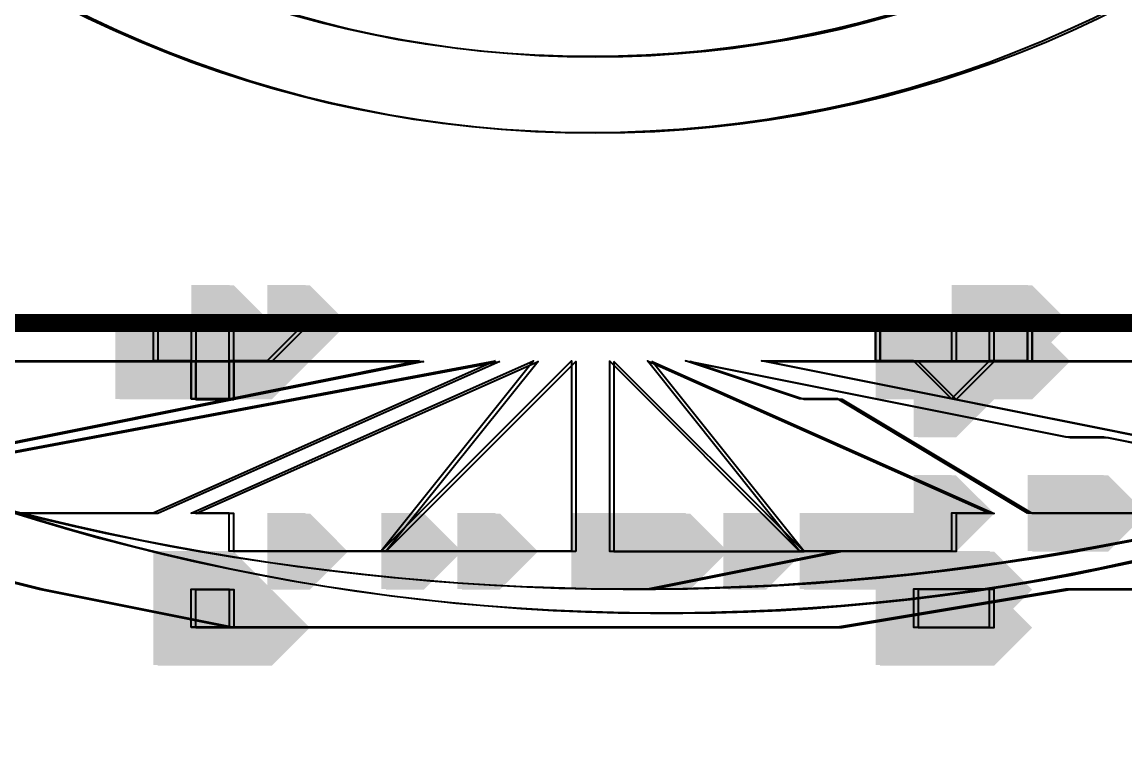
# Model space of a CAD drawing. Header units: millimetres. Extents: x -9318 to 9016603, y 0 to 838141.
# Drawn here: x 71755.3 to 71878.1, y 192305 to 192385.5 of the extents above; entities that cross this region are included whole.
import ezdxf
from ezdxf import colors
from ezdxf.entities.mleader import LeaderData, LeaderLine
from ezdxf.math import Vec2, Vec3

# ---------------------------------------------------------------- set-up
doc = ezdxf.new("R2010")
doc.units = ezdxf.units.MM
doc.layers.add('ТХ_обор_бытовое', color=14, linetype='Continuous')
doc.styles.add('ISOCPEUR', font='isocpeur.ttf', dxfattribs={"width": 0.7})

# ---------------------------------------------------------------- blocks, each defined once
blk = doc.blocks.new('_DotSmall')
at = {"color": 8, "linetype": 'ByBlock', "const_width": 0.5}
blk.add_lwpolyline([(-0.0625, 0, 1), (0.0625, 0, 1)], format="xyb", close=True, dxfattribs=at)
blk = doc.blocks.new('У300')
at = {"layer": 'ТХ_обор_бытовое', "transparency": 33554559}
for points in [[(-230546.28, 67358), (-230550.51, 67358), (-230550.51, 67353.77), (-230546.28, 67349.53), (-230542.05, 67353.77), (-230542.05, 67358)], [(-230546.28, 67358), (-230550.51, 67358), (-230550.51, 67353.77), (-230546.28, 67349.53), (-230542.05, 67353.77), (-230542.05, 67358)], [(-230546.23, 67358.51), (-230550.46, 67358.51), (-230550.46, 67354.28), (-230546.23, 67350.04), (-230541.99, 67354.28), (-230541.99, 67358.51)], [(-230546.23, 67358.51), (-230550.46, 67358.51), (-230550.46, 67354.28), (-230546.23, 67350.04), (-230541.99, 67354.28), (-230541.99, 67358.51)], [(-230575.91, 67353.77), (-230580.15, 67353.77), (-230580.15, 67349.53), (-230575.91, 67345.3), (-230571.68, 67349.53), (-230571.68, 67353.77)], [(-230575.91, 67353.77), (-230580.15, 67353.77), (-230580.15, 67349.53), (-230575.91, 67345.3), (-230571.68, 67349.53), (-230571.68, 67353.77)], [(-230575.91, 67353.77), (-230580.15, 67353.77), (-230580.15, 67349.53), (-230575.91, 67345.3), (-230571.68, 67349.53), (-230571.68, 67353.77)], [(-230575.91, 67353.77), (-230580.15, 67353.77), (-230580.15, 67349.53), (-230575.91, 67345.3), (-230571.68, 67349.53), (-230571.68, 67353.77)], [(-230575.91, 67353.77), (-230580.15, 67353.77), (-230580.15, 67349.53), (-230575.91, 67345.3), (-230571.68, 67349.53), (-230571.68, 67353.77)], [(-230575.91, 67353.77), (-230580.15, 67353.77), (-230580.15, 67349.53), (-230575.91, 67345.3), (-230571.68, 67349.53), (-230571.68, 67353.77)], [(-230575.86, 67354.28), (-230580.09, 67354.28), (-230580.09, 67350.04), (-230575.86, 67345.81), (-230571.63, 67350.04), (-230571.63, 67354.28)], [(-230575.86, 67354.28), (-230580.09, 67354.28), (-230580.09, 67350.04), (-230575.86, 67345.81), (-230571.63, 67350.04), (-230571.63, 67354.28)], [(-230575.86, 67354.28), (-230580.09, 67354.28), (-230580.09, 67350.04), (-230575.86, 67345.81), (-230571.63, 67350.04), (-230571.63, 67354.28)], [(-230575.86, 67354.28), (-230580.09, 67354.28), (-230580.09, 67350.04), (-230575.86, 67345.81), (-230571.63, 67350.04), (-230571.63, 67354.28)], [(-230575.86, 67354.28), (-230580.09, 67354.28), (-230580.09, 67350.04), (-230575.86, 67345.81), (-230571.63, 67350.04), (-230571.63, 67354.28)], [(-230575.86, 67354.28), (-230580.09, 67354.28), (-230580.09, 67350.04), (-230575.86, 67345.81), (-230571.63, 67350.04), (-230571.63, 67354.28)], [(-230571.68, 67353.77), (-230575.91, 67353.77), (-230575.91, 67349.53), (-230571.68, 67345.3), (-230567.45, 67349.53), (-230567.45, 67353.77)], [(-230571.68, 67353.77), (-230575.91, 67353.77), (-230575.91, 67349.53), (-230571.68, 67345.3), (-230567.45, 67349.53), (-230567.45, 67353.77)], [(-230571.68, 67353.77), (-230575.91, 67353.77), (-230575.91, 67349.53), (-230571.68, 67345.3), (-230567.45, 67349.53), (-230567.45, 67353.77)], [(-230571.68, 67353.77), (-230575.91, 67353.77), (-230575.91, 67349.53), (-230571.68, 67345.3), (-230567.45, 67349.53), (-230567.45, 67353.77)], [(-230571.68, 67353.77), (-230575.91, 67353.77), (-230575.91, 67349.53), (-230571.68, 67345.3), (-230567.45, 67349.53), (-230567.45, 67353.77)], [(-230571.63, 67354.28), (-230575.86, 67354.28), (-230575.86, 67350.04), (-230571.63, 67345.81), (-230567.39, 67350.04), (-230567.39, 67354.28)], [(-230571.63, 67354.28), (-230575.86, 67354.28), (-230575.86, 67350.04), (-230571.63, 67345.81), (-230567.39, 67350.04), (-230567.39, 67354.28)], [(-230571.63, 67354.28), (-230575.86, 67354.28), (-230575.86, 67350.04), (-230571.63, 67345.81), (-230567.39, 67350.04), (-230567.39, 67354.28)], [(-230571.63, 67354.28), (-230575.86, 67354.28), (-230575.86, 67350.04), (-230571.63, 67345.81), (-230567.39, 67350.04), (-230567.39, 67354.28)], [(-230571.63, 67354.28), (-230575.86, 67354.28), (-230575.86, 67350.04), (-230571.63, 67345.81), (-230567.39, 67350.04), (-230567.39, 67354.28)], [(-230546.28, 67353.77), (-230550.51, 67353.77), (-230550.51, 67349.53), (-230546.28, 67345.3), (-230542.05, 67349.53), (-230542.05, 67353.77)], [(-230546.28, 67353.77), (-230550.51, 67353.77), (-230550.51, 67349.53), (-230546.28, 67345.3), (-230542.05, 67349.53), (-230542.05, 67353.77)], [(-230546.28, 67353.77), (-230550.51, 67353.77), (-230550.51, 67349.53), (-230546.28, 67345.3), (-230542.05, 67349.53), (-230542.05, 67353.77)], [(-230546.23, 67354.28), (-230550.46, 67354.28), (-230550.46, 67350.04), (-230546.23, 67345.81), (-230541.99, 67350.04), (-230541.99, 67354.28)], [(-230546.23, 67354.28), (-230550.46, 67354.28), (-230550.46, 67350.04), (-230546.23, 67345.81), (-230541.99, 67350.04), (-230541.99, 67354.28)], [(-230546.23, 67354.28), (-230550.46, 67354.28), (-230550.46, 67350.04), (-230546.23, 67345.81), (-230541.99, 67350.04), (-230541.99, 67354.28)], [(-230575.86, 67350.04), (-230580.09, 67350.04), (-230580.09, 67345.81), (-230575.86, 67341.58), (-230571.63, 67345.81), (-230571.63, 67350.04)], [(-230575.86, 67350.04), (-230580.09, 67350.04), (-230580.09, 67345.81), (-230575.86, 67341.58), (-230571.63, 67345.81), (-230571.63, 67350.04)], [(-230575.86, 67350.04), (-230580.09, 67350.04), (-230580.09, 67345.81), (-230575.86, 67341.58), (-230571.63, 67345.81), (-230571.63, 67350.04)], [(-230575.86, 67350.04), (-230580.09, 67350.04), (-230580.09, 67345.81), (-230575.86, 67341.58), (-230571.63, 67345.81), (-230571.63, 67350.04)], [(-230575.86, 67350.04), (-230580.09, 67350.04), (-230580.09, 67345.81), (-230575.86, 67341.58), (-230571.63, 67345.81), (-230571.63, 67350.04)], [(-230575.86, 67350.04), (-230580.09, 67350.04), (-230580.09, 67345.81), (-230575.86, 67341.58), (-230571.63, 67345.81), (-230571.63, 67350.04)], [(-230575.86, 67350.04), (-230580.09, 67350.04), (-230580.09, 67345.81), (-230575.86, 67341.58), (-230571.63, 67345.81), (-230571.63, 67350.04)], [(-230575.86, 67350.04), (-230580.09, 67350.04), (-230580.09, 67345.81), (-230575.86, 67341.58), (-230571.63, 67345.81), (-230571.63, 67350.04)], [(-230575.86, 67350.04), (-230580.09, 67350.04), (-230580.09, 67345.81), (-230575.86, 67341.58), (-230571.63, 67345.81), (-230571.63, 67350.04)], [(-230575.86, 67350.04), (-230580.09, 67350.04), (-230580.09, 67345.81), (-230575.86, 67341.58), (-230571.63, 67345.81), (-230571.63, 67350.04)], [(-230575.86, 67350.04), (-230580.09, 67350.04), (-230580.09, 67345.81), (-230575.86, 67341.58), (-230571.63, 67345.81), (-230571.63, 67350.04)], [(-230575.86, 67350.04), (-230580.09, 67350.04), (-230580.09, 67345.81), (-230575.86, 67341.58), (-230571.63, 67345.81), (-230571.63, 67350.04)], [(-230575.86, 67350.04), (-230580.09, 67350.04), (-230580.09, 67345.81), (-230575.86, 67341.58), (-230571.63, 67345.81), (-230571.63, 67350.04)], [(-230571.63, 67350.04), (-230575.86, 67350.04), (-230575.86, 67345.81), (-230571.63, 67341.58), (-230567.39, 67345.81), (-230567.39, 67350.04)], [(-230571.63, 67350.04), (-230575.86, 67350.04), (-230575.86, 67345.81), (-230571.63, 67341.58), (-230567.39, 67345.81), (-230567.39, 67350.04)], [(-230571.63, 67350.04), (-230575.86, 67350.04), (-230575.86, 67345.81), (-230571.63, 67341.58), (-230567.39, 67345.81), (-230567.39, 67350.04)], [(-230571.63, 67350.04), (-230575.86, 67350.04), (-230575.86, 67345.81), (-230571.63, 67341.58), (-230567.39, 67345.81), (-230567.39, 67350.04)], [(-230571.63, 67350.04), (-230575.86, 67350.04), (-230575.86, 67345.81), (-230571.63, 67341.58), (-230567.39, 67345.81), (-230567.39, 67350.04)], [(-230571.63, 67350.04), (-230575.86, 67350.04), (-230575.86, 67345.81), (-230571.63, 67341.58), (-230567.39, 67345.81), (-230567.39, 67350.04)], [(-230571.63, 67350.04), (-230575.86, 67350.04), (-230575.86, 67345.81), (-230571.63, 67341.58), (-230567.39, 67345.81), (-230567.39, 67350.04)], [(-230571.63, 67350.04), (-230575.86, 67350.04), (-230575.86, 67345.81), (-230571.63, 67341.58), (-230567.39, 67345.81), (-230567.39, 67350.04)], [(-230546.23, 67350.04), (-230550.46, 67350.04), (-230550.46, 67345.81), (-230546.23, 67341.58), (-230541.99, 67345.81), (-230541.99, 67350.04)], [(-230541.99, 67350.04), (-230546.23, 67350.04), (-230546.23, 67345.81), (-230541.99, 67341.58), (-230537.76, 67345.81), (-230537.76, 67350.04)], [(-230575.91, 67349.53), (-230580.15, 67349.53), (-230580.15, 67345.3), (-230575.91, 67341.07), (-230571.68, 67345.3), (-230571.68, 67349.53)], [(-230575.91, 67349.53), (-230580.15, 67349.53), (-230580.15, 67345.3), (-230575.91, 67341.07), (-230571.68, 67345.3), (-230571.68, 67349.53)], [(-230575.91, 67349.53), (-230580.15, 67349.53), (-230580.15, 67345.3), (-230575.91, 67341.07), (-230571.68, 67345.3), (-230571.68, 67349.53)], [(-230575.91, 67349.53), (-230580.15, 67349.53), (-230580.15, 67345.3), (-230575.91, 67341.07), (-230571.68, 67345.3), (-230571.68, 67349.53)], [(-230575.91, 67349.53), (-230580.15, 67349.53), (-230580.15, 67345.3), (-230575.91, 67341.07), (-230571.68, 67345.3), (-230571.68, 67349.53)], [(-230575.91, 67349.53), (-230580.15, 67349.53), (-230580.15, 67345.3), (-230575.91, 67341.07), (-230571.68, 67345.3), (-230571.68, 67349.53)], [(-230575.91, 67349.53), (-230580.15, 67349.53), (-230580.15, 67345.3), (-230575.91, 67341.07), (-230571.68, 67345.3), (-230571.68, 67349.53)], [(-230575.91, 67349.53), (-230580.15, 67349.53), (-230580.15, 67345.3), (-230575.91, 67341.07), (-230571.68, 67345.3), (-230571.68, 67349.53)], [(-230575.91, 67349.53), (-230580.15, 67349.53), (-230580.15, 67345.3), (-230575.91, 67341.07), (-230571.68, 67345.3), (-230571.68, 67349.53)], [(-230575.91, 67349.53), (-230580.15, 67349.53), (-230580.15, 67345.3), (-230575.91, 67341.07), (-230571.68, 67345.3), (-230571.68, 67349.53)], [(-230575.91, 67349.53), (-230580.15, 67349.53), (-230580.15, 67345.3), (-230575.91, 67341.07), (-230571.68, 67345.3), (-230571.68, 67349.53)], [(-230575.91, 67349.53), (-230580.15, 67349.53), (-230580.15, 67345.3), (-230575.91, 67341.07), (-230571.68, 67345.3), (-230571.68, 67349.53)], [(-230575.91, 67349.53), (-230580.15, 67349.53), (-230580.15, 67345.3), (-230575.91, 67341.07), (-230571.68, 67345.3), (-230571.68, 67349.53)], [(-230571.68, 67349.53), (-230575.91, 67349.53), (-230575.91, 67345.3), (-230571.68, 67341.07), (-230567.45, 67345.3), (-230567.45, 67349.53)], [(-230571.68, 67349.53), (-230575.91, 67349.53), (-230575.91, 67345.3), (-230571.68, 67341.07), (-230567.45, 67345.3), (-230567.45, 67349.53)], [(-230571.68, 67349.53), (-230575.91, 67349.53), (-230575.91, 67345.3), (-230571.68, 67341.07), (-230567.45, 67345.3), (-230567.45, 67349.53)], [(-230571.68, 67349.53), (-230575.91, 67349.53), (-230575.91, 67345.3), (-230571.68, 67341.07), (-230567.45, 67345.3), (-230567.45, 67349.53)], [(-230571.68, 67349.53), (-230575.91, 67349.53), (-230575.91, 67345.3), (-230571.68, 67341.07), (-230567.45, 67345.3), (-230567.45, 67349.53)], [(-230571.68, 67349.53), (-230575.91, 67349.53), (-230575.91, 67345.3), (-230571.68, 67341.07), (-230567.45, 67345.3), (-230567.45, 67349.53)], [(-230571.68, 67349.53), (-230575.91, 67349.53), (-230575.91, 67345.3), (-230571.68, 67341.07), (-230567.45, 67345.3), (-230567.45, 67349.53)], [(-230571.68, 67349.53), (-230575.91, 67349.53), (-230575.91, 67345.3), (-230571.68, 67341.07), (-230567.45, 67345.3), (-230567.45, 67349.53)], [(-230546.28, 67349.53), (-230550.51, 67349.53), (-230550.51, 67345.3), (-230546.28, 67341.07), (-230542.05, 67345.3), (-230542.05, 67349.53)], [(-230542.05, 67349.53), (-230546.28, 67349.53), (-230546.28, 67345.3), (-230542.05, 67341.07), (-230537.81, 67345.3), (-230537.81, 67349.53)], [(-230575.91, 67345.3), (-230580.15, 67345.3), (-230580.15, 67341.07), (-230575.91, 67336.83), (-230571.68, 67341.07), (-230571.68, 67345.3)], [(-230575.86, 67345.81), (-230580.09, 67345.81), (-230580.09, 67341.58), (-230575.86, 67337.34), (-230571.63, 67341.58), (-230571.63, 67345.81)], [(-230546.28, 67345.3), (-230550.51, 67345.3), (-230550.51, 67341.07), (-230546.28, 67336.83), (-230542.05, 67341.07), (-230542.05, 67345.3)], [(-230546.28, 67345.3), (-230550.51, 67345.3), (-230550.51, 67341.07), (-230546.28, 67336.83), (-230542.05, 67341.07), (-230542.05, 67345.3)], [(-230546.28, 67345.3), (-230550.51, 67345.3), (-230550.51, 67341.07), (-230546.28, 67336.83), (-230542.05, 67341.07), (-230542.05, 67345.3)], [(-230546.28, 67345.3), (-230550.51, 67345.3), (-230550.51, 67341.07), (-230546.28, 67336.83), (-230542.05, 67341.07), (-230542.05, 67345.3)], [(-230546.23, 67345.81), (-230550.46, 67345.81), (-230550.46, 67341.58), (-230546.23, 67337.34), (-230541.99, 67341.58), (-230541.99, 67345.81)], [(-230546.23, 67345.81), (-230550.46, 67345.81), (-230550.46, 67341.58), (-230546.23, 67337.34), (-230541.99, 67341.58), (-230541.99, 67345.81)], [(-230546.23, 67345.81), (-230550.46, 67345.81), (-230550.46, 67341.58), (-230546.23, 67337.34), (-230541.99, 67341.58), (-230541.99, 67345.81)], [(-230546.23, 67345.81), (-230550.46, 67345.81), (-230550.46, 67341.58), (-230546.23, 67337.34), (-230541.99, 67341.58), (-230541.99, 67345.81)], [(-230567.39, 67341.58), (-230571.63, 67341.58), (-230571.63, 67337.34), (-230567.39, 67333.11), (-230563.16, 67337.34), (-230563.16, 67341.58)], [(-230541.99, 67341.58), (-230546.23, 67341.58), (-230546.23, 67337.34), (-230541.99, 67333.11), (-230537.76, 67337.34), (-230537.76, 67341.58)], [(-230541.99, 67341.58), (-230546.23, 67341.58), (-230546.23, 67337.34), (-230541.99, 67333.11), (-230537.76, 67337.34), (-230537.76, 67341.58)], [(-230567.45, 67341.07), (-230571.68, 67341.07), (-230571.68, 67336.83), (-230567.45, 67332.6), (-230563.21, 67336.83), (-230563.21, 67341.07)], [(-230542.05, 67341.07), (-230546.28, 67341.07), (-230546.28, 67336.83), (-230542.05, 67332.6), (-230537.81, 67336.83), (-230537.81, 67341.07)], [(-230542.05, 67341.07), (-230546.28, 67341.07), (-230546.28, 67336.83), (-230542.05, 67332.6), (-230537.81, 67336.83), (-230537.81, 67341.07)], [(-230567.45, 67328.37), (-230571.68, 67328.37), (-230571.68, 67324.13), (-230567.45, 67319.9), (-230563.21, 67324.13), (-230563.21, 67328.37)], [(-230567.39, 67328.88), (-230571.63, 67328.88), (-230571.63, 67324.64), (-230567.39, 67320.41), (-230563.16, 67324.64), (-230563.16, 67328.88)], [(-230567.45, 67319.9), (-230571.68, 67319.9), (-230571.68, 67315.67), (-230567.45, 67311.43), (-230563.21, 67315.67), (-230563.21, 67319.9)], [(-230567.39, 67320.41), (-230571.63, 67320.41), (-230571.63, 67316.18), (-230567.39, 67311.94), (-230563.16, 67316.18), (-230563.16, 67320.41)], [(-230567.45, 67307.2), (-230571.68, 67307.2), (-230571.68, 67302.97), (-230567.45, 67298.73), (-230563.21, 67302.97), (-230563.21, 67307.2)], [(-230567.39, 67307.71), (-230571.63, 67307.71), (-230571.63, 67303.48), (-230567.39, 67299.24), (-230563.16, 67303.48), (-230563.16, 67307.71)], [(-230567.39, 67303.48), (-230571.63, 67303.48), (-230571.63, 67299.24), (-230567.39, 67295.01), (-230563.16, 67299.24), (-230563.16, 67303.48)], [(-230567.39, 67303.48), (-230571.63, 67303.48), (-230571.63, 67299.24), (-230567.39, 67295.01), (-230563.16, 67299.24), (-230563.16, 67303.48)], [(-230567.45, 67302.97), (-230571.68, 67302.97), (-230571.68, 67298.73), (-230567.45, 67294.5), (-230563.21, 67298.73), (-230563.21, 67302.97)], [(-230567.45, 67302.97), (-230571.68, 67302.97), (-230571.68, 67298.73), (-230567.45, 67294.5), (-230563.21, 67298.73), (-230563.21, 67302.97)], [(-230567.45, 67298.73), (-230571.68, 67298.73), (-230571.68, 67294.5), (-230567.45, 67290.27), (-230563.21, 67294.5), (-230563.21, 67298.73)], [(-230567.45, 67298.73), (-230571.68, 67298.73), (-230571.68, 67294.5), (-230567.45, 67290.27), (-230563.21, 67294.5), (-230563.21, 67298.73)], [(-230567.45, 67298.73), (-230571.68, 67298.73), (-230571.68, 67294.5), (-230567.45, 67290.27), (-230563.21, 67294.5), (-230563.21, 67298.73)], [(-230567.45, 67298.73), (-230571.68, 67298.73), (-230571.68, 67294.5), (-230567.45, 67290.27), (-230563.21, 67294.5), (-230563.21, 67298.73)], [(-230567.39, 67299.24), (-230571.63, 67299.24), (-230571.63, 67295.01), (-230567.39, 67290.78), (-230563.16, 67295.01), (-230563.16, 67299.24)], [(-230567.39, 67299.24), (-230571.63, 67299.24), (-230571.63, 67295.01), (-230567.39, 67290.78), (-230563.16, 67295.01), (-230563.16, 67299.24)], [(-230567.39, 67299.24), (-230571.63, 67299.24), (-230571.63, 67295.01), (-230567.39, 67290.78), (-230563.16, 67295.01), (-230563.16, 67299.24)], [(-230567.39, 67299.24), (-230571.63, 67299.24), (-230571.63, 67295.01), (-230567.39, 67290.78), (-230563.16, 67295.01), (-230563.16, 67299.24)], [(-230567.45, 67290.27), (-230571.68, 67290.27), (-230571.68, 67286.03), (-230567.45, 67281.8), (-230563.21, 67286.03), (-230563.21, 67290.27)], [(-230567.39, 67290.78), (-230571.63, 67290.78), (-230571.63, 67286.54), (-230567.39, 67282.31), (-230563.16, 67286.54), (-230563.16, 67290.78)], [(-230567.45, 67281.8), (-230571.68, 67281.8), (-230571.68, 67277.57), (-230567.45, 67273.33), (-230563.21, 67277.57), (-230563.21, 67281.8)], [(-230567.45, 67281.8), (-230571.68, 67281.8), (-230571.68, 67277.57), (-230567.45, 67273.33), (-230563.21, 67277.57), (-230563.21, 67281.8)], [(-230567.39, 67282.31), (-230571.63, 67282.31), (-230571.63, 67278.08), (-230567.39, 67273.84), (-230563.16, 67278.08), (-230563.16, 67282.31)], [(-230567.39, 67282.31), (-230571.63, 67282.31), (-230571.63, 67278.08), (-230567.39, 67273.84), (-230563.16, 67278.08), (-230563.16, 67282.31)], [(-230567.45, 67277.57), (-230571.68, 67277.57), (-230571.68, 67273.33), (-230567.45, 67269.1), (-230563.21, 67273.33), (-230563.21, 67277.57)], [(-230567.39, 67278.08), (-230571.63, 67278.08), (-230571.63, 67273.84), (-230567.39, 67269.61), (-230563.16, 67273.84), (-230563.16, 67278.08)], [(-230575.86, 67273.84), (-230580.09, 67273.84), (-230580.09, 67269.61), (-230575.86, 67265.38), (-230571.63, 67269.61), (-230571.63, 67273.84)], [(-230575.86, 67273.84), (-230580.09, 67273.84), (-230580.09, 67269.61), (-230575.86, 67265.38), (-230571.63, 67269.61), (-230571.63, 67273.84)], [(-230567.39, 67273.84), (-230571.63, 67273.84), (-230571.63, 67269.61), (-230567.39, 67265.38), (-230563.16, 67269.61), (-230563.16, 67273.84)], [(-230546.23, 67273.84), (-230550.46, 67273.84), (-230550.46, 67269.61), (-230546.23, 67265.38), (-230541.99, 67269.61), (-230541.99, 67273.84)], [(-230546.23, 67273.84), (-230550.46, 67273.84), (-230550.46, 67269.61), (-230546.23, 67265.38), (-230541.99, 67269.61), (-230541.99, 67273.84)], [(-230546.23, 67273.84), (-230550.46, 67273.84), (-230550.46, 67269.61), (-230546.23, 67265.38), (-230541.99, 67269.61), (-230541.99, 67273.84)], [(-230546.23, 67273.84), (-230550.46, 67273.84), (-230550.46, 67269.61), (-230546.23, 67265.38), (-230541.99, 67269.61), (-230541.99, 67273.84)], [(-230575.91, 67273.33), (-230580.15, 67273.33), (-230580.15, 67269.1), (-230575.91, 67264.87), (-230571.68, 67269.1), (-230571.68, 67273.33)], [(-230575.91, 67273.33), (-230580.15, 67273.33), (-230580.15, 67269.1), (-230575.91, 67264.87), (-230571.68, 67269.1), (-230571.68, 67273.33)], [(-230567.45, 67273.33), (-230571.68, 67273.33), (-230571.68, 67269.1), (-230567.45, 67264.87), (-230563.21, 67269.1), (-230563.21, 67273.33)], [(-230546.28, 67273.33), (-230550.51, 67273.33), (-230550.51, 67269.1), (-230546.28, 67264.87), (-230542.05, 67269.1), (-230542.05, 67273.33)], [(-230546.28, 67273.33), (-230550.51, 67273.33), (-230550.51, 67269.1), (-230546.28, 67264.87), (-230542.05, 67269.1), (-230542.05, 67273.33)], [(-230546.28, 67273.33), (-230550.51, 67273.33), (-230550.51, 67269.1), (-230546.28, 67264.87), (-230542.05, 67269.1), (-230542.05, 67273.33)], [(-230546.28, 67273.33), (-230550.51, 67273.33), (-230550.51, 67269.1), (-230546.28, 67264.87), (-230542.05, 67269.1), (-230542.05, 67273.33)], [(-230575.91, 67269.1), (-230580.15, 67269.1), (-230580.15, 67264.87), (-230575.91, 67260.63), (-230571.68, 67264.87), (-230571.68, 67269.1)], [(-230575.91, 67269.1), (-230580.15, 67269.1), (-230580.15, 67264.87), (-230575.91, 67260.63), (-230571.68, 67264.87), (-230571.68, 67269.1)], [(-230575.91, 67269.1), (-230580.15, 67269.1), (-230580.15, 67264.87), (-230575.91, 67260.63), (-230571.68, 67264.87), (-230571.68, 67269.1)], [(-230575.91, 67269.1), (-230580.15, 67269.1), (-230580.15, 67264.87), (-230575.91, 67260.63), (-230571.68, 67264.87), (-230571.68, 67269.1)], [(-230575.91, 67269.1), (-230580.15, 67269.1), (-230580.15, 67264.87), (-230575.91, 67260.63), (-230571.68, 67264.87), (-230571.68, 67269.1)], [(-230575.91, 67269.1), (-230580.15, 67269.1), (-230580.15, 67264.87), (-230575.91, 67260.63), (-230571.68, 67264.87), (-230571.68, 67269.1)], [(-230575.91, 67269.1), (-230580.15, 67269.1), (-230580.15, 67264.87), (-230575.91, 67260.63), (-230571.68, 67264.87), (-230571.68, 67269.1)], [(-230575.91, 67269.1), (-230580.15, 67269.1), (-230580.15, 67264.87), (-230575.91, 67260.63), (-230571.68, 67264.87), (-230571.68, 67269.1)], [(-230575.91, 67269.1), (-230580.15, 67269.1), (-230580.15, 67264.87), (-230575.91, 67260.63), (-230571.68, 67264.87), (-230571.68, 67269.1)], [(-230575.86, 67269.61), (-230580.09, 67269.61), (-230580.09, 67265.38), (-230575.86, 67261.14), (-230571.63, 67265.38), (-230571.63, 67269.61)], [(-230575.86, 67269.61), (-230580.09, 67269.61), (-230580.09, 67265.38), (-230575.86, 67261.14), (-230571.63, 67265.38), (-230571.63, 67269.61)], [(-230575.86, 67269.61), (-230580.09, 67269.61), (-230580.09, 67265.38), (-230575.86, 67261.14), (-230571.63, 67265.38), (-230571.63, 67269.61)], [(-230575.86, 67269.61), (-230580.09, 67269.61), (-230580.09, 67265.38), (-230575.86, 67261.14), (-230571.63, 67265.38), (-230571.63, 67269.61)], [(-230575.86, 67269.61), (-230580.09, 67269.61), (-230580.09, 67265.38), (-230575.86, 67261.14), (-230571.63, 67265.38), (-230571.63, 67269.61)], [(-230575.86, 67269.61), (-230580.09, 67269.61), (-230580.09, 67265.38), (-230575.86, 67261.14), (-230571.63, 67265.38), (-230571.63, 67269.61)], [(-230575.86, 67269.61), (-230580.09, 67269.61), (-230580.09, 67265.38), (-230575.86, 67261.14), (-230571.63, 67265.38), (-230571.63, 67269.61)], [(-230575.86, 67269.61), (-230580.09, 67269.61), (-230580.09, 67265.38), (-230575.86, 67261.14), (-230571.63, 67265.38), (-230571.63, 67269.61)], [(-230575.86, 67269.61), (-230580.09, 67269.61), (-230580.09, 67265.38), (-230575.86, 67261.14), (-230571.63, 67265.38), (-230571.63, 67269.61)], [(-230571.68, 67269.1), (-230575.91, 67269.1), (-230575.91, 67264.87), (-230571.68, 67260.63), (-230567.45, 67264.87), (-230567.45, 67269.1)], [(-230571.68, 67269.1), (-230575.91, 67269.1), (-230575.91, 67264.87), (-230571.68, 67260.63), (-230567.45, 67264.87), (-230567.45, 67269.1)], [(-230571.68, 67269.1), (-230575.91, 67269.1), (-230575.91, 67264.87), (-230571.68, 67260.63), (-230567.45, 67264.87), (-230567.45, 67269.1)], [(-230571.68, 67269.1), (-230575.91, 67269.1), (-230575.91, 67264.87), (-230571.68, 67260.63), (-230567.45, 67264.87), (-230567.45, 67269.1)], [(-230571.68, 67269.1), (-230575.91, 67269.1), (-230575.91, 67264.87), (-230571.68, 67260.63), (-230567.45, 67264.87), (-230567.45, 67269.1)], [(-230571.68, 67269.1), (-230575.91, 67269.1), (-230575.91, 67264.87), (-230571.68, 67260.63), (-230567.45, 67264.87), (-230567.45, 67269.1)], [(-230571.68, 67269.1), (-230575.91, 67269.1), (-230575.91, 67264.87), (-230571.68, 67260.63), (-230567.45, 67264.87), (-230567.45, 67269.1)], [(-230571.68, 67269.1), (-230575.91, 67269.1), (-230575.91, 67264.87), (-230571.68, 67260.63), (-230567.45, 67264.87), (-230567.45, 67269.1)], [(-230571.68, 67269.1), (-230575.91, 67269.1), (-230575.91, 67264.87), (-230571.68, 67260.63), (-230567.45, 67264.87), (-230567.45, 67269.1)], [(-230571.63, 67269.61), (-230575.86, 67269.61), (-230575.86, 67265.38), (-230571.63, 67261.14), (-230567.39, 67265.38), (-230567.39, 67269.61)], [(-230571.63, 67269.61), (-230575.86, 67269.61), (-230575.86, 67265.38), (-230571.63, 67261.14), (-230567.39, 67265.38), (-230567.39, 67269.61)], [(-230571.63, 67269.61), (-230575.86, 67269.61), (-230575.86, 67265.38), (-230571.63, 67261.14), (-230567.39, 67265.38), (-230567.39, 67269.61)], [(-230571.63, 67269.61), (-230575.86, 67269.61), (-230575.86, 67265.38), (-230571.63, 67261.14), (-230567.39, 67265.38), (-230567.39, 67269.61)], [(-230571.63, 67269.61), (-230575.86, 67269.61), (-230575.86, 67265.38), (-230571.63, 67261.14), (-230567.39, 67265.38), (-230567.39, 67269.61)], [(-230571.63, 67269.61), (-230575.86, 67269.61), (-230575.86, 67265.38), (-230571.63, 67261.14), (-230567.39, 67265.38), (-230567.39, 67269.61)], [(-230571.63, 67269.61), (-230575.86, 67269.61), (-230575.86, 67265.38), (-230571.63, 67261.14), (-230567.39, 67265.38), (-230567.39, 67269.61)], [(-230571.63, 67269.61), (-230575.86, 67269.61), (-230575.86, 67265.38), (-230571.63, 67261.14), (-230567.39, 67265.38), (-230567.39, 67269.61)], [(-230571.63, 67269.61), (-230575.86, 67269.61), (-230575.86, 67265.38), (-230571.63, 67261.14), (-230567.39, 67265.38), (-230567.39, 67269.61)], [(-230563.21, 67269.1), (-230567.45, 67269.1), (-230567.45, 67264.87), (-230563.21, 67260.63), (-230558.98, 67264.87), (-230558.98, 67269.1)], [(-230563.16, 67269.61), (-230567.39, 67269.61), (-230567.39, 67265.38), (-230563.16, 67261.14), (-230558.93, 67265.38), (-230558.93, 67269.61)], [(-230550.51, 67269.1), (-230554.75, 67269.1), (-230554.75, 67264.87), (-230550.51, 67260.63), (-230546.28, 67264.87), (-230546.28, 67269.1)], [(-230550.51, 67269.1), (-230554.75, 67269.1), (-230554.75, 67264.87), (-230550.51, 67260.63), (-230546.28, 67264.87), (-230546.28, 67269.1)], [(-230550.46, 67269.61), (-230554.69, 67269.61), (-230554.69, 67265.38), (-230550.46, 67261.14), (-230546.23, 67265.38), (-230546.23, 67269.61)], [(-230550.46, 67269.61), (-230554.69, 67269.61), (-230554.69, 67265.38), (-230550.46, 67261.14), (-230546.23, 67265.38), (-230546.23, 67269.61)], [(-230546.28, 67269.1), (-230550.51, 67269.1), (-230550.51, 67264.87), (-230546.28, 67260.63), (-230542.05, 67264.87), (-230542.05, 67269.1)], [(-230546.28, 67269.1), (-230550.51, 67269.1), (-230550.51, 67264.87), (-230546.28, 67260.63), (-230542.05, 67264.87), (-230542.05, 67269.1)], [(-230546.23, 67269.61), (-230550.46, 67269.61), (-230550.46, 67265.38), (-230546.23, 67261.14), (-230541.99, 67265.38), (-230541.99, 67269.61)], [(-230546.23, 67269.61), (-230550.46, 67269.61), (-230550.46, 67265.38), (-230546.23, 67261.14), (-230541.99, 67265.38), (-230541.99, 67269.61)], [(-230575.86, 67265.38), (-230580.09, 67265.38), (-230580.09, 67261.14), (-230575.86, 67256.91), (-230571.63, 67261.14), (-230571.63, 67265.38)], [(-230575.86, 67265.38), (-230580.09, 67265.38), (-230580.09, 67261.14), (-230575.86, 67256.91), (-230571.63, 67261.14), (-230571.63, 67265.38)], [(-230575.86, 67265.38), (-230580.09, 67265.38), (-230580.09, 67261.14), (-230575.86, 67256.91), (-230571.63, 67261.14), (-230571.63, 67265.38)], [(-230575.86, 67265.38), (-230580.09, 67265.38), (-230580.09, 67261.14), (-230575.86, 67256.91), (-230571.63, 67261.14), (-230571.63, 67265.38)], [(-230575.86, 67265.38), (-230580.09, 67265.38), (-230580.09, 67261.14), (-230575.86, 67256.91), (-230571.63, 67261.14), (-230571.63, 67265.38)], [(-230571.63, 67265.38), (-230575.86, 67265.38), (-230575.86, 67261.14), (-230571.63, 67256.91), (-230567.39, 67261.14), (-230567.39, 67265.38)], [(-230571.63, 67265.38), (-230575.86, 67265.38), (-230575.86, 67261.14), (-230571.63, 67256.91), (-230567.39, 67261.14), (-230567.39, 67265.38)], [(-230571.63, 67265.38), (-230575.86, 67265.38), (-230575.86, 67261.14), (-230571.63, 67256.91), (-230567.39, 67261.14), (-230567.39, 67265.38)], [(-230546.23, 67265.38), (-230550.46, 67265.38), (-230550.46, 67261.14), (-230546.23, 67256.91), (-230541.99, 67261.14), (-230541.99, 67265.38)], [(-230546.23, 67265.38), (-230550.46, 67265.38), (-230550.46, 67261.14), (-230546.23, 67256.91), (-230541.99, 67261.14), (-230541.99, 67265.38)], [(-230541.99, 67265.38), (-230546.23, 67265.38), (-230546.23, 67261.14), (-230541.99, 67256.91), (-230537.76, 67261.14), (-230537.76, 67265.38)], [(-230575.91, 67264.87), (-230580.15, 67264.87), (-230580.15, 67260.63), (-230575.91, 67256.4), (-230571.68, 67260.63), (-230571.68, 67264.87)], [(-230575.91, 67264.87), (-230580.15, 67264.87), (-230580.15, 67260.63), (-230575.91, 67256.4), (-230571.68, 67260.63), (-230571.68, 67264.87)], [(-230575.91, 67264.87), (-230580.15, 67264.87), (-230580.15, 67260.63), (-230575.91, 67256.4), (-230571.68, 67260.63), (-230571.68, 67264.87)], [(-230575.91, 67264.87), (-230580.15, 67264.87), (-230580.15, 67260.63), (-230575.91, 67256.4), (-230571.68, 67260.63), (-230571.68, 67264.87)], [(-230575.91, 67264.87), (-230580.15, 67264.87), (-230580.15, 67260.63), (-230575.91, 67256.4), (-230571.68, 67260.63), (-230571.68, 67264.87)], [(-230571.68, 67264.87), (-230575.91, 67264.87), (-230575.91, 67260.63), (-230571.68, 67256.4), (-230567.45, 67260.63), (-230567.45, 67264.87)], [(-230571.68, 67264.87), (-230575.91, 67264.87), (-230575.91, 67260.63), (-230571.68, 67256.4), (-230567.45, 67260.63), (-230567.45, 67264.87)], [(-230571.68, 67264.87), (-230575.91, 67264.87), (-230575.91, 67260.63), (-230571.68, 67256.4), (-230567.45, 67260.63), (-230567.45, 67264.87)], [(-230546.28, 67264.87), (-230550.51, 67264.87), (-230550.51, 67260.63), (-230546.28, 67256.4), (-230542.05, 67260.63), (-230542.05, 67264.87)], [(-230546.28, 67264.87), (-230550.51, 67264.87), (-230550.51, 67260.63), (-230546.28, 67256.4), (-230542.05, 67260.63), (-230542.05, 67264.87)], [(-230542.05, 67264.87), (-230546.28, 67264.87), (-230546.28, 67260.63), (-230542.05, 67256.4), (-230537.81, 67260.63), (-230537.81, 67264.87)], [(-230546.28, 67260.63), (-230550.51, 67260.63), (-230550.51, 67256.4), (-230546.28, 67252.17), (-230542.05, 67256.4), (-230542.05, 67260.63)], [(-230546.28, 67260.63), (-230550.51, 67260.63), (-230550.51, 67256.4), (-230546.28, 67252.17), (-230542.05, 67256.4), (-230542.05, 67260.63)], [(-230546.23, 67261.14), (-230550.46, 67261.14), (-230550.46, 67256.91), (-230546.23, 67252.68), (-230541.99, 67256.91), (-230541.99, 67261.14)], [(-230546.23, 67261.14), (-230550.46, 67261.14), (-230550.46, 67256.91), (-230546.23, 67252.68), (-230541.99, 67256.91), (-230541.99, 67261.14)], [(-230542.05, 67260.63), (-230546.28, 67260.63), (-230546.28, 67256.4), (-230542.05, 67252.17), (-230537.81, 67256.4), (-230537.81, 67260.63)], [(-230542.05, 67260.63), (-230546.28, 67260.63), (-230546.28, 67256.4), (-230542.05, 67252.17), (-230537.81, 67256.4), (-230537.81, 67260.63)], [(-230541.99, 67261.14), (-230546.23, 67261.14), (-230546.23, 67256.91), (-230541.99, 67252.68), (-230537.76, 67256.91), (-230537.76, 67261.14)], [(-230541.99, 67261.14), (-230546.23, 67261.14), (-230546.23, 67256.91), (-230541.99, 67252.68), (-230537.76, 67256.91), (-230537.76, 67261.14)], [(-230563.16, 67256.91), (-230567.39, 67256.91), (-230567.39, 67252.68), (-230563.16, 67248.44), (-230558.93, 67252.68), (-230558.93, 67256.91)], [(-230563.21, 67256.4), (-230567.45, 67256.4), (-230567.45, 67252.17), (-230563.21, 67247.93), (-230558.98, 67252.17), (-230558.98, 67256.4)], [(-230563.21, 67252.17), (-230567.45, 67252.17), (-230567.45, 67247.93), (-230563.21, 67243.7), (-230558.98, 67247.93), (-230558.98, 67252.17)], [(-230563.16, 67252.68), (-230567.39, 67252.68), (-230567.39, 67248.44), (-230563.16, 67244.21), (-230558.93, 67248.44), (-230558.93, 67252.68)]]:
    blk.add_hatch(color=8, dxfattribs=at).paths.add_polyline_path(points)
at = {"layer": 'ТХ_обор_бытовое', "color": 8, "const_width": 2}
blk.add_lwpolyline([(-230216.03, 67468.58), (-230216.03, 67142.61), (-230541.99, 67142.61), (-230541.99, 67468.58)], close=True, dxfattribs=at)
at = {"layer": 'ТХ_обор_бытовое', "color": 8, "elevation": -0.56}
for points in [[(-230571.68, 67235.23), (-230571.68, 67252.17), (-230575.91, 67277.57), (-230575.91, 67298.73), (-230575.91, 67324.13), (-230575.91, 67345.3), (-230571.68, 67366.47), (-230567.45, 67383.4), (-230563.21, 67400.33), (-230558.98, 67413.03), (-230554.75, 67421.5), (-230542.05, 67429.97), (-230554.75, 67421.5), (-230558.98, 67413.03), (-230563.21, 67400.33), (-230567.45, 67383.4), (-230571.68, 67366.47), (-230575.91, 67345.3), (-230575.91, 67324.13), (-230575.91, 67298.73), (-230575.91, 67277.57), (-230571.68, 67252.17), (-230571.68, 67235.23)], [(-230571.68, 67235.23), (-230571.68, 67252.17), (-230575.91, 67277.57), (-230575.91, 67298.73), (-230575.91, 67324.13), (-230575.91, 67345.3), (-230571.68, 67366.47), (-230567.45, 67383.4), (-230563.21, 67400.33), (-230558.98, 67413.03), (-230554.75, 67421.5), (-230542.05, 67429.97)], [(-230571.68, 67366.47), (-230575.91, 67345.3), (-230575.91, 67324.13), (-230575.91, 67298.73), (-230575.91, 67277.57)], [(-230542.05, 67353.77), (-230546.28, 67353.77), (-230546.28, 67349.53), (-230550.51, 67349.53), (-230550.51, 67345.3), (-230546.28, 67345.3), (-230546.28, 67341.07), (-230542.05, 67336.83), (-230546.28, 67341.07), (-230546.28, 67345.3), (-230550.51, 67345.3), (-230550.51, 67349.53), (-230546.28, 67349.53), (-230546.28, 67353.77)], [(-230575.91, 67349.53), (-230575.91, 67345.3), (-230575.91, 67349.53), (-230571.68, 67349.53), (-230571.68, 67345.3), (-230575.91, 67345.3)], [(-230542.05, 67349.53), (-230546.28, 67349.53), (-230546.28, 67345.3), (-230542.05, 67345.3)], [(-230567.45, 67277.57), (-230571.68, 67298.73)], [(-230542.05, 67264.87), (-230546.28, 67264.87), (-230546.28, 67260.63), (-230542.05, 67260.63)]]:
    blk.add_lwpolyline(points, dxfattribs=at)
at = {"layer": 'ТХ_обор_бытовое', "color": 8}
for points in [[(-230571.63, 67235.74), (-230571.63, 67252.68), (-230575.86, 67278.08), (-230575.86, 67299.24), (-230575.86, 67324.64), (-230575.86, 67345.81), (-230571.63, 67366.98), (-230567.39, 67383.91), (-230563.16, 67400.85), (-230558.93, 67413.55), (-230554.69, 67422.01), (-230541.99, 67430.48), (-230554.69, 67422.01), (-230558.93, 67413.55), (-230563.16, 67400.85), (-230567.39, 67383.91), (-230571.63, 67366.98), (-230575.86, 67345.81), (-230575.86, 67324.64), (-230575.86, 67299.24), (-230575.86, 67278.08), (-230571.63, 67252.68), (-230571.63, 67235.74)], [(-230571.63, 67235.74), (-230571.63, 67252.68), (-230575.86, 67278.08), (-230575.86, 67299.24), (-230575.86, 67324.64), (-230575.86, 67345.81), (-230571.63, 67366.98), (-230567.39, 67383.91), (-230563.16, 67400.85), (-230558.93, 67413.55), (-230554.69, 67422.01), (-230541.99, 67430.48)], [(-230571.63, 67366.98), (-230575.86, 67345.81), (-230575.86, 67324.64), (-230575.86, 67299.24), (-230575.86, 67278.08)], [(-230541.99, 67354.28), (-230546.23, 67354.28), (-230546.23, 67350.04), (-230550.46, 67350.04), (-230550.46, 67345.81), (-230546.23, 67345.81), (-230546.23, 67341.58), (-230541.99, 67337.34), (-230546.23, 67341.58), (-230546.23, 67345.81), (-230550.46, 67345.81), (-230550.46, 67350.04), (-230546.23, 67350.04), (-230546.23, 67354.28)], [(-230575.86, 67350.04), (-230575.86, 67345.81), (-230575.86, 67350.04), (-230571.63, 67350.04), (-230571.63, 67345.81), (-230575.86, 67345.81)], [(-230541.99, 67350.04), (-230546.23, 67350.04), (-230546.23, 67345.81), (-230541.99, 67345.81)], [(-230567.39, 67278.08), (-230571.63, 67299.24)], [(-230541.99, 67265.38), (-230546.23, 67265.38), (-230546.23, 67261.14), (-230541.99, 67261.14)]]:
    blk.add_lwpolyline(points, dxfattribs=at)
blk.add_lwpolyline([(-230546.23, 67417.78), (-230541.99, 67417.78, 0.248454), (-230550.46, 67193.41, -0.207133)], format="xyb", close=True, dxfattribs=at)
at = {"layer": 'ТХ_обор_бытовое', "color": 8, "elevation": -0.56}
blk.add_lwpolyline([(-230546.28, 67417.27), (-230542.05, 67417.27, 0.248454), (-230550.51, 67192.9, -0.207133)], format="xyb", close=True, dxfattribs=at)
for points in [[(-230546.28, 67324.13), (-230558.98, 67387.63), (-230558.98, 67391.87), (-230554.75, 67400.33), (-230554.75, 67404.57), (-230550.51, 67408.8), (-230546.28, 67413.03)], [(-230546.28, 67315.67), (-230563.21, 67353.77), (-230563.21, 67358), (-230563.21, 67362.23), (-230563.21, 67366.47), (-230563.21, 67370.7), (-230563.21, 67374.93), (-230558.98, 67379.17), (-230558.98, 67383.4)], [(-230567.45, 67328.37), (-230567.45, 67332.6), (-230567.45, 67336.83), (-230567.45, 67341.07), (-230567.45, 67345.3), (-230563.21, 67345.3), (-230563.21, 67349.53), (-230546.28, 67311.43)], [(-230567.45, 67307.2), (-230567.45, 67311.43), (-230567.45, 67315.67), (-230567.45, 67319.9), (-230567.45, 67324.13), (-230567.45, 67328.37), (-230546.28, 67307.2)], [(-230546.28, 67302.97), (-230567.45, 67302.97), (-230567.45, 67298.73), (-230567.45, 67294.5), (-230567.45, 67290.27), (-230567.45, 67286.03), (-230567.45, 67281.8)], [(-230567.45, 67269.1), (-230567.45, 67273.33), (-230567.45, 67277.57), (-230567.45, 67281.8), (-230546.28, 67298.73), (-230563.21, 67260.63), (-230563.21, 67264.87), (-230567.45, 67264.87)], [(-230563.21, 67256.4), (-230550.51, 67277.57), (-230550.51, 67281.8), (-230546.28, 67294.5), (-230554.75, 67252.17), (-230554.75, 67247.93), (-230558.98, 67226.77), (-230558.98, 67231), (-230563.21, 67235.23), (-230563.21, 67239.47), (-230563.21, 67243.7), (-230563.21, 67247.93), (-230563.21, 67252.17)], [(-230546.28, 67192.9), (-230546.28, 67197.13), (-230550.51, 67201.37), (-230554.75, 67205.6), (-230554.75, 67209.83), (-230558.98, 67214.07), (-230558.98, 67218.3), (-230558.98, 67222.53), (-230546.28, 67286.03)], [(-230542.05, 67256.4), (-230546.28, 67256.4), (-230546.28, 67260.63), (-230550.51, 67264.87), (-230546.28, 67269.1), (-230546.28, 67273.33), (-230542.05, 67273.33), (-230546.28, 67273.33), (-230546.28, 67269.1), (-230550.51, 67264.87), (-230546.28, 67260.63), (-230546.28, 67256.4)], [(-230571.68, 67264.87), (-230571.68, 67269.1), (-230575.91, 67269.1), (-230575.91, 67264.87), (-230575.91, 67260.63), (-230571.68, 67260.63)]]:
    blk.add_lwpolyline(points, close=True, dxfattribs=at)
at = {"layer": 'ТХ_обор_бытовое', "color": 8}
for points in [[(-230546.23, 67324.64), (-230558.93, 67388.15), (-230558.93, 67392.38), (-230554.69, 67400.85), (-230554.69, 67405.08), (-230550.46, 67409.31), (-230546.23, 67413.55)], [(-230546.23, 67316.18), (-230563.16, 67354.28), (-230563.16, 67358.51), (-230563.16, 67362.74), (-230563.16, 67366.98), (-230563.16, 67371.21), (-230563.16, 67375.44), (-230558.93, 67379.68), (-230558.93, 67383.91)], [(-230567.39, 67328.88), (-230567.39, 67333.11), (-230567.39, 67337.34), (-230567.39, 67341.58), (-230567.39, 67345.81), (-230563.16, 67345.81), (-230563.16, 67350.04), (-230546.23, 67311.94)], [(-230567.39, 67307.71), (-230567.39, 67311.94), (-230567.39, 67316.18), (-230567.39, 67320.41), (-230567.39, 67324.64), (-230567.39, 67328.88), (-230546.23, 67307.71)], [(-230546.23, 67303.48), (-230567.39, 67303.48), (-230567.39, 67299.24), (-230567.39, 67295.01), (-230567.39, 67290.78), (-230567.39, 67286.54), (-230567.39, 67282.31)], [(-230567.39, 67269.61), (-230567.39, 67273.84), (-230567.39, 67278.08), (-230567.39, 67282.31), (-230546.23, 67299.24), (-230563.16, 67261.14), (-230563.16, 67265.38), (-230567.39, 67265.38)], [(-230563.16, 67256.91), (-230550.46, 67278.08), (-230550.46, 67282.31), (-230546.23, 67295.01), (-230554.69, 67252.68), (-230554.69, 67248.44), (-230558.93, 67227.28), (-230558.93, 67231.51), (-230563.16, 67235.74), (-230563.16, 67239.98), (-230563.16, 67244.21), (-230563.16, 67248.44), (-230563.16, 67252.68)], [(-230546.23, 67193.41), (-230546.23, 67197.64), (-230550.46, 67201.88), (-230554.69, 67206.11), (-230554.69, 67210.34), (-230558.93, 67214.58), (-230558.93, 67218.81), (-230558.93, 67223.04), (-230546.23, 67286.54)], [(-230541.99, 67256.91), (-230546.23, 67256.91), (-230546.23, 67261.14), (-230550.46, 67265.38), (-230546.23, 67269.61), (-230546.23, 67273.84), (-230541.99, 67273.84), (-230546.23, 67273.84), (-230546.23, 67269.61), (-230550.46, 67265.38), (-230546.23, 67261.14), (-230546.23, 67256.91)], [(-230571.63, 67265.38), (-230571.63, 67269.61), (-230575.86, 67269.61), (-230575.86, 67265.38), (-230575.86, 67261.14), (-230571.63, 67261.14)]]:
    blk.add_lwpolyline(points, close=True, dxfattribs=at)
for centre, radius in [((-230391.71, 67305.59), 129.12), ((-230391.71, 67305.59), 129.12), ((-230391.76, 67305.08, -0.56), 129.12), ((-230391.76, 67305.08, -0.56), 129.12), ((-230391.71, 67305.59), 120.65), ((-230391.76, 67305.08, -0.56), 120.65)]:
    blk.add_circle(centre, radius, dxfattribs=at)

msp = doc.modelspace()

# ---------------------------------------------------------------- block references
at = {"rotation": 90}
msp.add_blockref('У300', (139124.22, 422893.98), dxfattribs=at)

# ---------------------------------------------------------------- leaders
ml = msp.add_multileader_mtext('Standard')
ml.set_content('+13,200', color=8, style='ISOCPEUR')
ml.set_leader_properties(color=8, linetype='Continuous', lineweight=-1)
ml.set_arrow_properties(name='DOTSMALL')
ml.build(insert=Vec2(0, 0))
ml.multileader.update_dxf_attribs({"has_text_frame": 1, "text_left_attachment_type": 4, "text_right_attachment_type": 4, "dogleg_length": 100, "arrow_head_size": 180})
ctx = ml.context
ctx.base_point, ctx.char_height, ctx.arrow_head_size, ctx.landing_gap_size, ctx.plane_origin = Vec3(93068.63, 826103.47), 250, 180, 50, Vec3(90907.41, 825512.23)
ctx.left_attachment, ctx.right_attachment = 4, 4
notes = []
notes.append((ctx, [(0, (0, 0, 0), (0, 0), (1, 0), 1, [])]))
ctx.mtext.insert, ctx.mtext.width, ctx.mtext.line_spacing_style, ctx.mtext.flow_direction = Vec3(93118.63, 826436.81), 852.697, 2, 5
ml = msp.add_multileader_mtext('Standard')
ml.set_content('+11,550', color=8, style='ISOCPEUR')
ml.set_leader_properties(color=8, linetype='Continuous', lineweight=-1)
ml.set_arrow_properties(name='DOTSMALL')
ml.build(insert=Vec2(0, 0))
ml.multileader.update_dxf_attribs({"has_text_frame": 1, "text_left_attachment_type": 4, "text_right_attachment_type": 4, "dogleg_length": 100, "arrow_head_size": 180})
ctx = ml.context
ctx.base_point, ctx.char_height, ctx.arrow_head_size, ctx.landing_gap_size, ctx.plane_origin = Vec3(88068.63, 825358.47), 250, 180, 50, Vec3(85907.41, 824767.23)
ctx.left_attachment, ctx.right_attachment = 4, 4
notes.append((ctx, [(0, (0, 0, 0), (0, 0), (1, 0), 1, [])]))
ctx.mtext.insert, ctx.mtext.width, ctx.mtext.line_spacing_style, ctx.mtext.flow_direction = Vec3(88118.63, 825691.81), 852.697, 2, 5
ml = msp.add_multileader_mtext('Standard')
ml.set_content('+13,700', color=8, style='ISOCPEUR')
ml.set_leader_properties(color=8, linetype='Continuous', lineweight=-1)
ml.set_arrow_properties(name='DOTSMALL')
ml.build(insert=Vec2(0, 0))
ml.multileader.update_dxf_attribs({"has_text_frame": 1, "text_left_attachment_type": 4, "text_right_attachment_type": 4, "dogleg_length": 100, "arrow_head_size": 180})
ctx = ml.context
ctx.base_point, ctx.char_height, ctx.arrow_head_size, ctx.landing_gap_size, ctx.plane_origin = Vec3(118053.07, 658154.33), 250, 180, 50, Vec3(117803.7, 657493.51)
ctx.left_attachment, ctx.right_attachment = 4, 4
notes.append((ctx, [(0, (0, 0, 0), (0, 0), (1, 0), 1, [])]))
ctx.mtext.insert, ctx.mtext.width, ctx.mtext.line_spacing_style, ctx.mtext.flow_direction = Vec3(118103.07, 658487.66), 852.697, 2, 5
ml = msp.add_multileader_mtext('Standard')
ml.set_content('+13,700', color=8, style='ISOCPEUR')
ml.set_leader_properties(color=8, linetype='Continuous', lineweight=-1)
ml.set_arrow_properties(name='DOTSMALL')
ml.build(insert=Vec2(0, 0))
ml.multileader.update_dxf_attribs({"has_text_frame": 1, "text_left_attachment_type": 4, "text_right_attachment_type": 4, "dogleg_length": 100, "arrow_head_size": 180})
ctx = ml.context
ctx.base_point, ctx.char_height, ctx.arrow_head_size, ctx.landing_gap_size, ctx.plane_origin = Vec3(79585.57, 658000.47), 250, 180, 50, Vec3(77424.36, 657409.23)
ctx.left_attachment, ctx.right_attachment = 4, 4
notes.append((ctx, [(0, (0, 0, 0), (0, 0), (1, 0), 1, [])]))
ctx.mtext.insert, ctx.mtext.width, ctx.mtext.line_spacing_style, ctx.mtext.flow_direction = Vec3(79635.57, 658333.81), 852.697, 2, 5
ml = msp.add_multileader_mtext('Standard')
ml.set_content('+15,850', color=8, style='ISOCPEUR')
ml.set_leader_properties(color=8, linetype='Continuous', lineweight=-1)
ml.set_arrow_properties(name='DOTSMALL')
ml.build(insert=Vec2(0, 0))
ml.multileader.update_dxf_attribs({"has_text_frame": 1, "text_left_attachment_type": 4, "text_right_attachment_type": 4, "dogleg_length": 100, "arrow_head_size": 180})
ctx = ml.context
ctx.base_point, ctx.char_height, ctx.arrow_head_size, ctx.landing_gap_size, ctx.plane_origin = Vec3(78411.29, 652860.4), 250, 180, 50, Vec3(78329.9, 651149.71)
ctx.left_attachment, ctx.right_attachment = 4, 4
notes.append((ctx, [(0, (0, 0, 0), (0, 0), (1, 0), 1, [])]))
ctx.mtext.insert, ctx.mtext.width, ctx.mtext.defined_height, ctx.mtext.line_spacing_style, ctx.mtext.flow_direction = Vec3(78461.29, 653193.74), 696.0353, 776.46, 2, 5
ml = msp.add_multileader_mtext('Standard')
ml.set_content('+15,850', color=8, style='ISOCPEUR')
ml.set_leader_properties(color=8, linetype='Continuous', lineweight=-1)
ml.set_arrow_properties(name='DOTSMALL')
ml.build(insert=Vec2(0, 0))
ml.multileader.update_dxf_attribs({"has_text_frame": 1, "text_left_attachment_type": 4, "text_right_attachment_type": 4, "dogleg_length": 100, "arrow_head_size": 180})
ctx = ml.context
ctx.base_point, ctx.char_height, ctx.arrow_head_size, ctx.landing_gap_size, ctx.plane_origin = Vec3(116043.29, 652621.27), 250, 180, 50, Vec3(116522.41, 649668.82)
ctx.left_attachment, ctx.right_attachment = 4, 4
notes.append((ctx, [(0, (0, 0, 0), (0, 0), (1, 0), 1, [])]))
ctx.mtext.insert, ctx.mtext.width, ctx.mtext.line_spacing_style, ctx.mtext.flow_direction = Vec3(116093.29, 652954.61), 852.697, 2, 5
ml = msp.add_multileader_mtext('Standard')
ml.set_content('+9,800', color=8, style='ISOCPEUR')
ml.set_leader_properties(color=8, linetype='Continuous', lineweight=-1)
ml.set_arrow_properties(name='DOTSMALL')
ml.build(insert=Vec2(0, 0))
ml.multileader.update_dxf_attribs({"has_text_frame": 1, "text_left_attachment_type": 4, "text_right_attachment_type": 4, "dogleg_length": 100, "arrow_head_size": 180})
ctx = ml.context
ctx.base_point, ctx.char_height, ctx.arrow_head_size, ctx.landing_gap_size, ctx.plane_origin = Vec3(118053.07, 538154.33), 250, 180, 50, Vec3(117803.7, 537493.51)
ctx.left_attachment, ctx.right_attachment = 4, 4
notes.append((ctx, [(0, (0, 0, 0), (0, 0), (1, 0), 1, [])]))
ctx.mtext.insert, ctx.mtext.width, ctx.mtext.line_spacing_style, ctx.mtext.flow_direction = Vec3(118103.07, 538487.66), 852.697, 2, 5
ml = msp.add_multileader_mtext('Standard')
ml.set_content('+9,800', color=8, style='ISOCPEUR')
ml.set_leader_properties(color=8, linetype='Continuous', lineweight=-1)
ml.set_arrow_properties(name='DOTSMALL')
ml.build(insert=Vec2(0, 0))
ml.multileader.update_dxf_attribs({"has_text_frame": 1, "text_left_attachment_type": 4, "text_right_attachment_type": 4, "dogleg_length": 100, "arrow_head_size": 180})
ctx = ml.context
ctx.base_point, ctx.char_height, ctx.arrow_head_size, ctx.landing_gap_size, ctx.plane_origin = Vec3(79585.57, 538000.47), 250, 180, 50, Vec3(77424.36, 537409.23)
ctx.left_attachment, ctx.right_attachment = 4, 4
notes.append((ctx, [(0, (0, 0, 0), (0, 0), (1, 0), 1, [])]))
ctx.mtext.insert, ctx.mtext.width, ctx.mtext.line_spacing_style, ctx.mtext.flow_direction = Vec3(79635.57, 538333.81), 852.697, 2, 5
ml = msp.add_multileader_mtext('Standard')
ml.set_content('+11,750', color=8, style='ISOCPEUR')
ml.set_leader_properties(color=8, linetype='Continuous', lineweight=-1)
ml.set_arrow_properties(name='DOTSMALL')
ml.build(insert=Vec2(0, 0))
ml.multileader.update_dxf_attribs({"has_text_frame": 1, "text_left_attachment_type": 4, "text_right_attachment_type": 4, "dogleg_length": 100, "arrow_head_size": 180})
ctx = ml.context
ctx.base_point, ctx.char_height, ctx.arrow_head_size, ctx.landing_gap_size, ctx.plane_origin = Vec3(78411.29, 532860.4), 250, 180, 50, Vec3(78329.9, 531149.71)
ctx.left_attachment, ctx.right_attachment = 4, 4
notes.append((ctx, [(0, (0, 0, 0), (0, 0), (1, 0), 1, [])]))
ctx.mtext.insert, ctx.mtext.width, ctx.mtext.defined_height, ctx.mtext.line_spacing_style, ctx.mtext.flow_direction = Vec3(78461.29, 533193.74), 696.0353, 776.46, 2, 5
ml = msp.add_multileader_mtext('Standard')
ml.set_content('+11,750', color=8, style='ISOCPEUR')
ml.set_leader_properties(color=8, linetype='Continuous', lineweight=-1)
ml.set_arrow_properties(name='DOTSMALL')
ml.build(insert=Vec2(0, 0))
ml.multileader.update_dxf_attribs({"has_text_frame": 1, "text_left_attachment_type": 4, "text_right_attachment_type": 4, "dogleg_length": 100, "arrow_head_size": 180})
ctx = ml.context
ctx.base_point, ctx.char_height, ctx.arrow_head_size, ctx.landing_gap_size, ctx.plane_origin = Vec3(116043.29, 532621.27), 250, 180, 50, Vec3(116522.41, 529668.82)
ctx.left_attachment, ctx.right_attachment = 4, 4
notes.append((ctx, [(0, (0, 0, 0), (0, 0), (1, 0), 1, [])]))
ctx.mtext.insert, ctx.mtext.width, ctx.mtext.line_spacing_style, ctx.mtext.flow_direction = Vec3(116093.29, 532954.61), 852.697, 2, 5
ml = msp.add_multileader_mtext('Standard')
ml.set_content('+7,850', color=8, style='ISOCPEUR')
ml.set_leader_properties(color=8, linetype='Continuous', lineweight=-1)
ml.set_arrow_properties(name='DOTSMALL')
ml.build(insert=Vec2(0, 0))
ml.multileader.update_dxf_attribs({"has_text_frame": 1, "text_left_attachment_type": 4, "text_right_attachment_type": 4, "dogleg_length": 100, "arrow_head_size": 180})
ctx = ml.context
ctx.base_point, ctx.char_height, ctx.arrow_head_size, ctx.landing_gap_size, ctx.plane_origin = Vec3(82569.71, 434646.78), 250, 180, 50, Vec3(82488.32, 433379.22)
ctx.left_attachment, ctx.right_attachment = 4, 4
notes.append((ctx, [(0, (0, 0, 0), (0, 0), (1, 0), 1, [])]))
ctx.mtext.insert, ctx.mtext.width, ctx.mtext.line_spacing_style, ctx.mtext.flow_direction = Vec3(82619.71, 434980.11), 595.5678, 2, 5
for ctx, leaders in notes:
    for number, flags, end, landing, length, lines in leaders:
        leader = LeaderData()
        leader.index, (leader.has_last_leader_line, leader.has_dogleg_vector, leader.attachment_direction) = number, flags
        leader.last_leader_point, leader.dogleg_vector, leader.dogleg_length = Vec3(end), Vec3(landing), length
        for number, points, colour, breaks in lines:
            line = LeaderLine()
            line.index, line.vertices, line.color, line.breaks = number, Vec3.list(points), colors.encode_raw_color(colour), breaks
            leader.lines.append(line)
        ctx.leaders.append(leader)

doc.saveas('drawing.dxf')
